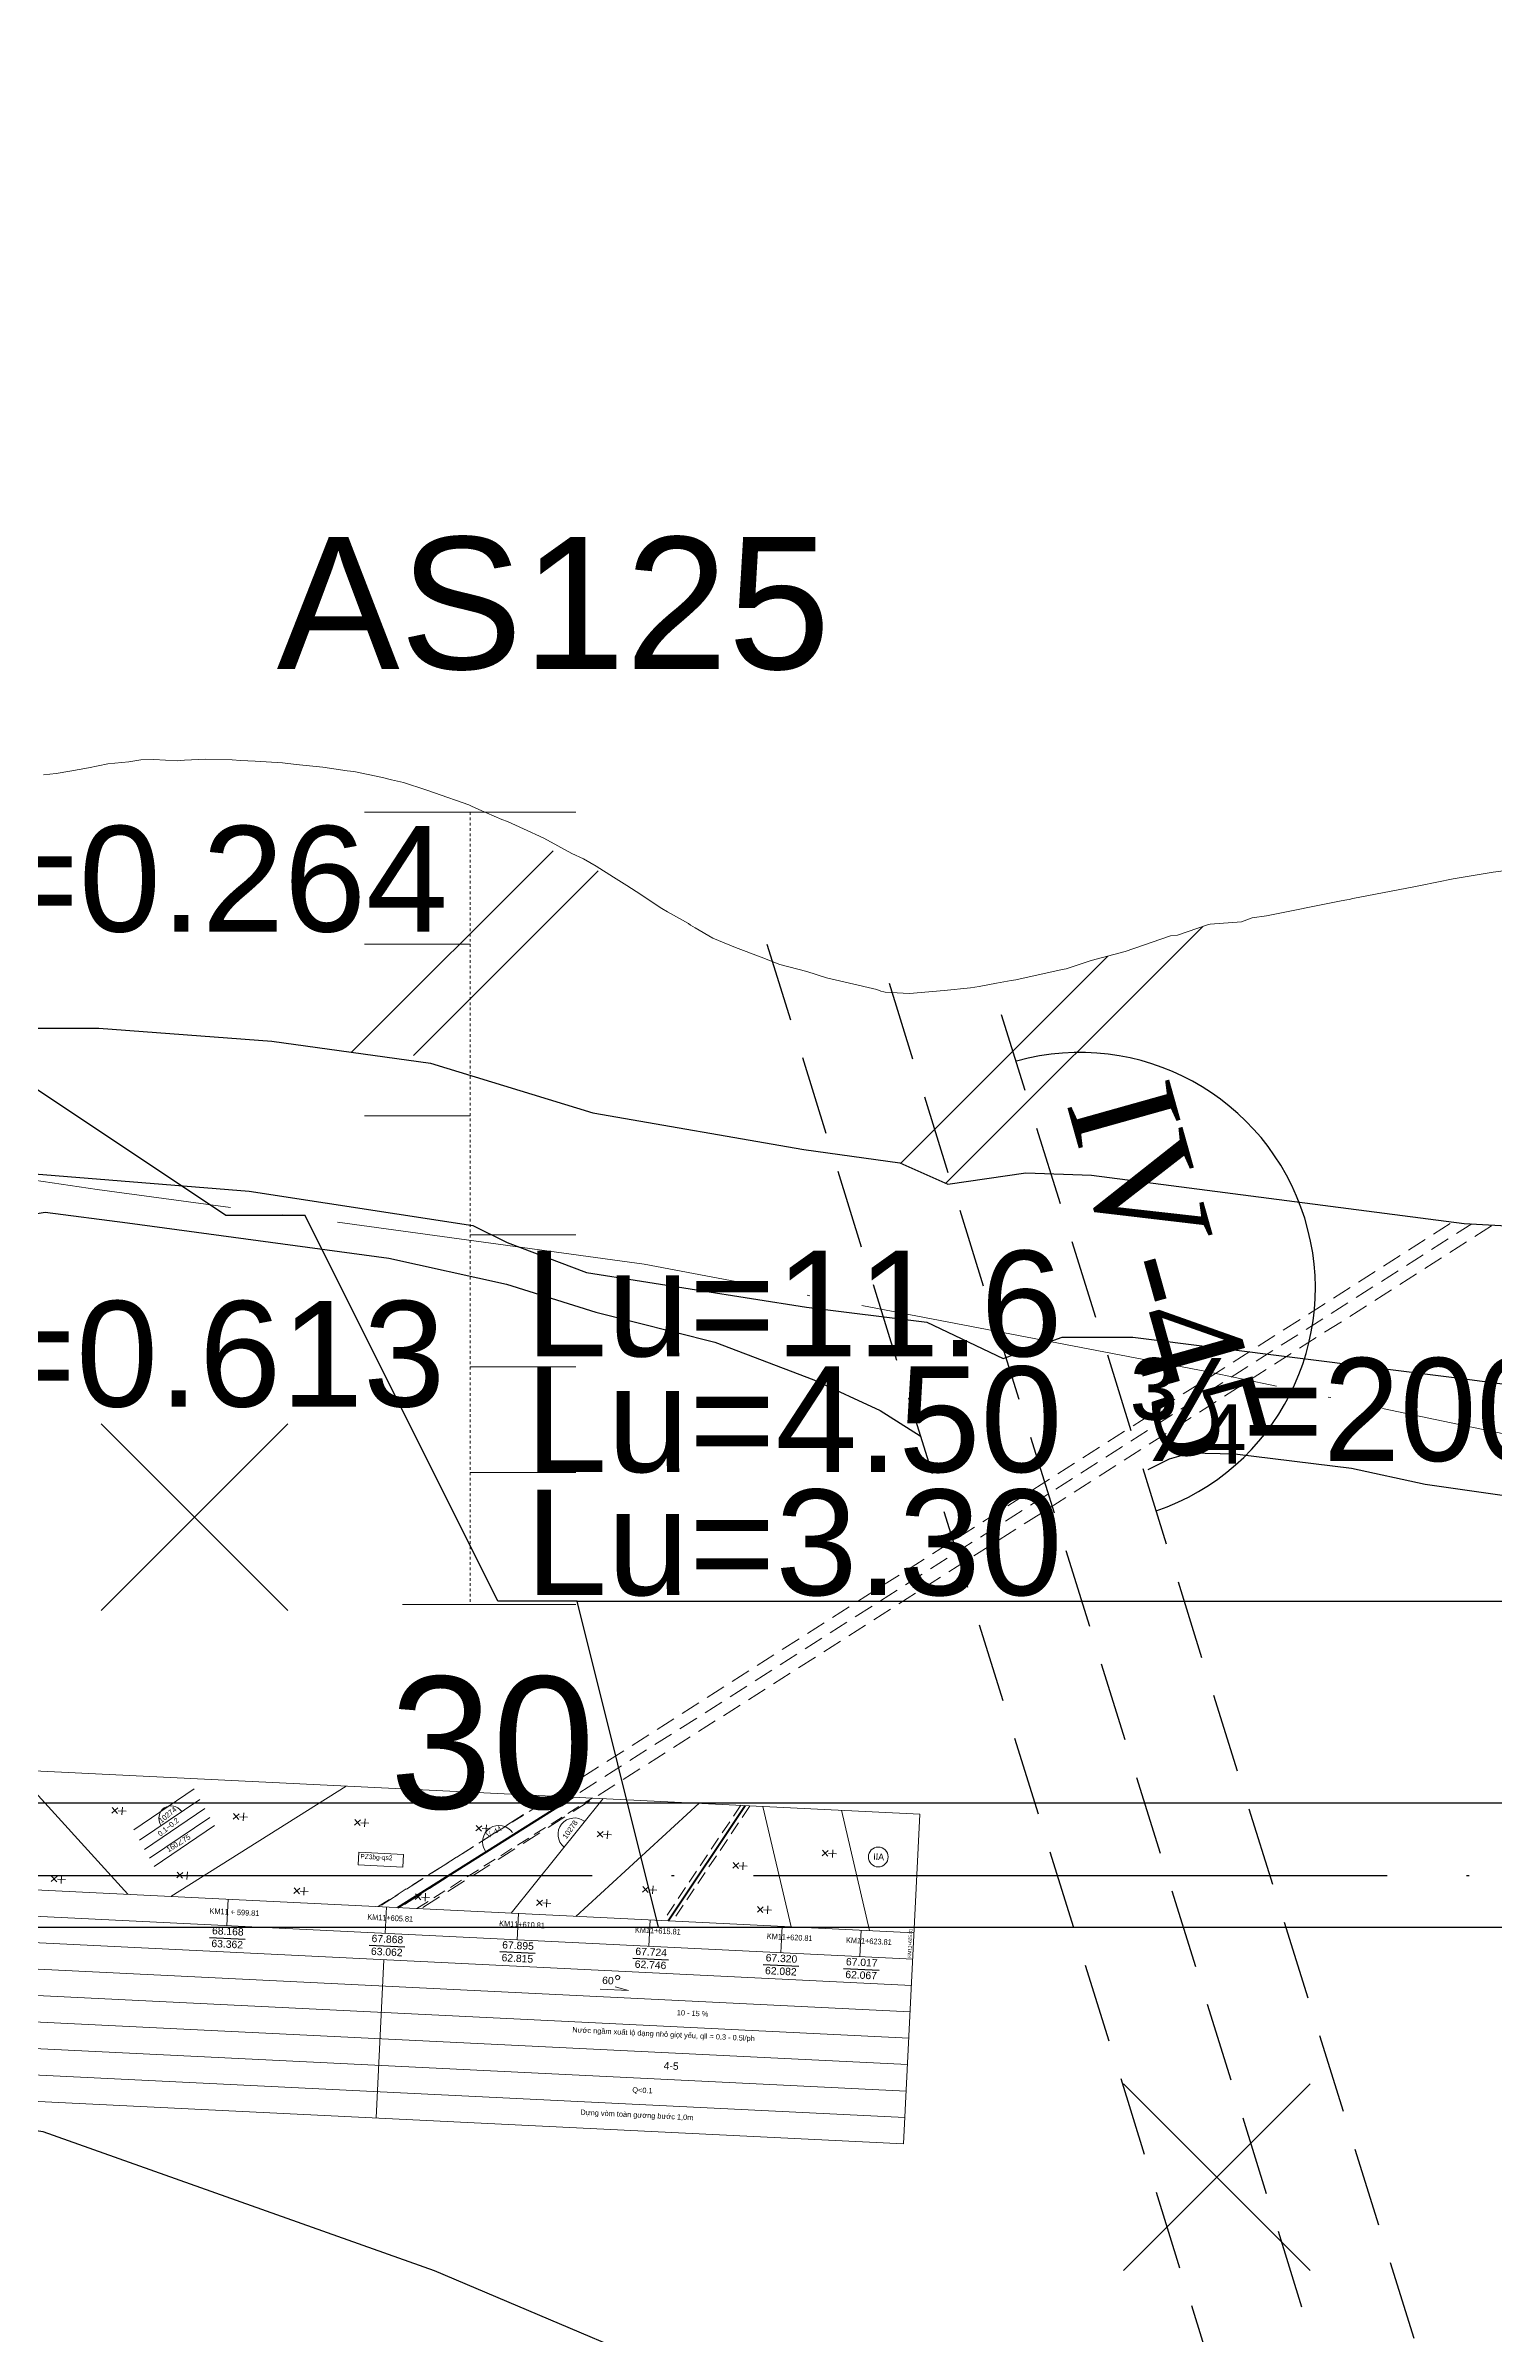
# Model space of a CAD drawing. Header units: inches. Extents: x 444671 to 463716, y 1783086 to 1794968.
# Drawn here: x 458120.6 to 458175.5, y 1789088 to 1789174.7 of the extents above; entities that cross this region are included whole.
import ezdxf
from ezdxf.enums import TextEntityAlignment as Align

# ---------------------------------------------------------------- set-up
doc = ezdxf.new("R2010")
doc.units = ezdxf.units.IN
doc.header["$MEASUREMENT"] = 0
for name, pattern in [('ACAD_ISO04W100', [30, 24, -3, 0, -3]), ('CENTER', [2, 1.25, -0.25, 0.25, -0.25]), ('DASHED2', [9.525, 6.35, -3.175]), ('DASHEDX2', [1.5, 1, -0.5]), ('HIDDEN', [0.375, 0.25, -0.125]), ('NG', [1.8, 0.8, -0.1, 0, -0.1, 0.8])]:
    doc.linetypes.add(name, pattern=pattern)
for name, color, linetype, lineweight in [('ah', 7, 'Continuous', 15), ('bac6', 7, 'Continuous', 40), ('bac7', 7, 'Continuous', 20), ('bac8', 251, 'Continuous', 9), ('dg', 1, 'Continuous', 40), ('dgay', 1, 'Continuous', 25), ('doi', 33, 'Continuous', 25), ('DVL', 7, 'Continuous', 18), ('HOKHOAN', 250, 'DASHED2', 20), ('khung', 7, 'Continuous', 15), ('nuocngam', 5, 'Continuous', 20), ('Phuongvi', 7, 'Continuous', 15), ('Sohieu', 7, 'Continuous', 15), ('tdc', 7, 'Continuous', 15), ('Texdoi', 40, 'Continuous', 15), ('tham', 145, 'Continuous', 13), ('thoc', 252, 'Continuous', 13), ('Thoc2', 7, 'Continuous', 9)]:
    doc.layers.add(name, color=color, linetype=linetype, lineweight=lineweight)
for name, color, linetype in [('Caodoguong', 7, 'Continuous'), ('CONGTRINH', 2, 'Continuous'), ('Dc', 10, 'Continuous'), ('Khung_bang', 140, 'Continuous'), ('PEGC', 3, 'Continuous'), ('Tam', 1, 'CENTER')]:
    doc.layers.add(name, color=color, linetype=linetype)
doc.styles.add('25', font='', dxfattribs={"height": 5})
doc.styles.add('Chuin', font='', dxfattribs={"height": 0.2})
doc.styles.add('Geo', font='', dxfattribs={"height": 0.2})
doc.styles.add('s', font='symbol.ttf', dxfattribs={"height": 0.4})
doc.styles.add('vn', font='')
doc.styles.add('VNTHUONG', font='')
doc.styles.get('25').set_extended_font_data('.VnArial')
doc.styles.get('Chuin').set_extended_font_data('.VnArial')
doc.styles.get('Geo').set_extended_font_data('Geo TimesP')
doc.styles.get('vn').set_extended_font_data('.VnArial')
doc.styles.get('VNTHUONG').set_extended_font_data('.VnTime')
doc.linetypes.add('_lA1', pattern='A,2,-0.2,["x",Standard,S=0.1,R=0,X=-0.1,Y=-0.05],-0.1', length=2.3)
doc.linetypes.add('_lA2', pattern='A,2,-0.2,["xx",Standard,S=0.1,R=0,X=-0.1,Y=-0.05],-0.18', length=2.38)
doc.linetypes.add('_lB', pattern='A,2,-0.2,["xxx",Standard,S=0.1,R=0,X=-0.1,Y=-0.05],-0.26', length=2.46)
doc.linetypes.add('_llA', pattern='A,2,-0.2,["xxxx",Standard,S=0.1,R=0,X=-0.1,Y=-0.05],-0.34', length=2.54)

# ---------------------------------------------------------------- blocks, each defined once
blk = doc.blocks.new('ghep')
at = {"layer": 'ah', "color": 1, "linetype": 'DASHEDX2', "ltscale": 0.5}
for points in [[(412855.629, 1795210.797), (412862.055, 1795215.297)], [(412857.096, 1795210.797), (412863.523, 1795215.297)]]:
    blk.add_lwpolyline(points, dxfattribs=at)
at = {"layer": 'ah', "linetype": 'DASHEDX2', "ltscale": 0.5}
for points in [[(412869.15, 1795215.297), (412866.446, 1795210.797)], [(412869.477, 1795215.297), (412869.481, 1795215.267), (412866.796, 1795210.797)]]:
    blk.add_lwpolyline(points, dxfattribs=at)
at = {"layer": 'bac6'}
blk.add_lwpolyline([(412866.621, 1795210.797), (412869.325, 1795215.297)], dxfattribs=at)
at = {"layer": 'bac7'}
blk.add_line((412846.133, 1795210.797), (412841.633, 1795215.297), dxfattribs=at)
for points in [[(412847.769, 1795210.797), (412854.196, 1795215.297)], [(412860.669, 1795210.797), (412863.939, 1795215.297)], [(412867.573, 1795215.297), (412867.574, 1795215.297), (412863.121, 1795210.788)], [(412869.989, 1795215.297), (412871.279, 1795210.797)], [(412872.966, 1795215.297), (412874.257, 1795210.797)]]:
    blk.add_lwpolyline(points, dxfattribs=at)
at = {"layer": 'bac8'}
for points in [[(412846.243, 1795213.248), (412848.448, 1795214.906)], [(412846.481, 1795212.863), (412848.686, 1795214.521)], [(412846.688, 1795212.528), (412848.893, 1795214.186)], [(412846.891, 1795212.201), (412849.096, 1795213.859)], [(412847.077, 1795211.9), (412849.282, 1795213.558)]]:
    blk.add_lwpolyline(points, dxfattribs=at)
at = {"layer": 'Caodoguong', "color": 0, "linetype": 'Continuous', "ltscale": 0.1}
for points in [[(412849.304, 1795209.321), (412850.654, 1795209.321)], [(412855.353, 1795209.321), (412856.703, 1795209.321)], [(412860.305, 1795209.321), (412861.655, 1795209.321)], [(412865.353, 1795209.321), (412866.704, 1795209.321)], [(412870.293, 1795209.321), (412871.644, 1795209.321)], [(412873.337, 1795209.321), (412874.688, 1795209.321)]]:
    blk.add_lwpolyline(points, dxfattribs=at)
at = {"layer": 'dg'}
blk.add_lwpolyline([(412856.366, 1795210.797), (412862.793, 1795215.297)], dxfattribs=at)
at = {"layer": 'khung'}
for points in [[(412750.13, 1795215.297), (412875.94, 1795215.297)], [(412875.94, 1795215.297), (412875.94, 1795202.797)], [(412750.13, 1795210.797), (412875.94, 1795210.797)], [(412849.94, 1795210.797), (412849.94, 1795209.797)], [(412855.94, 1795210.797), (412855.94, 1795209.797)], [(412860.94, 1795210.797), (412860.94, 1795209.797)], [(412865.94, 1795210.797), (412865.94, 1795209.797)], [(412870.94, 1795210.797), (412870.94, 1795209.797)], [(412873.94, 1795210.797), (412873.94, 1795209.797)], [(412855.94, 1795202.797), (412855.94, 1795208.797)], [(412750.13, 1795205.797), (412875.94, 1795205.797)], [(412750.13, 1795204.797), (412875.94, 1795204.797)], [(412750.13, 1795203.797), (412875.94, 1795203.797)], [(412750.13, 1795202.797), (412875.94, 1795202.797)]]:
    blk.add_lwpolyline(points, dxfattribs=at)
at = {"layer": 'khung', "color": 0, "linetype": 'Continuous', "ltscale": 0.1}
for points in [[(412750.13, 1795209.797), (412875.94, 1795209.797)], [(412750.13, 1795208.797), (412875.94, 1795208.797)], [(412864.171, 1795208.087), (412865.251, 1795208.087), (412864.744, 1795208.196)]]:
    blk.add_lwpolyline(points, dxfattribs=at)
at = {"layer": 'khung', "linetype": 'Continuous', "ltscale": 0.1}
for points in [[(412750.13, 1795207.797), (412875.94, 1795207.797)], [(412750.13, 1795206.797), (412875.94, 1795206.797)]]:
    blk.add_lwpolyline(points, dxfattribs=at)
at = {"layer": 'khung', "color": 0, "linetype": 'Continuous', "ltscale": 0.1}
blk.add_ellipse((412864.816, 1795208.552), major_axis=(-0.0479, -0.0626), ratio=0.99999, start_param=6.486585, end_param=12.747598, dxfattribs=at)
at = {"layer": 'Sohieu'}
for centre, radius, start, end in [((412862.916, 1795213.889), 0.624, 54, 234), ((412847.635, 1795213.753), 0.471, 36.9429, 216.9429)]:
    blk.add_arc(centre, radius, start, end, dxfattribs=at)
at = {"layer": 'Sohieu', "color": 1}
blk.add_arc((412860.077, 1795213.468), 0.624, 37.05152, 217.05152, dxfattribs=at)
at = {"layer": 'tdc'}
blk.add_lwpolyline([(412854.798, 1795212.334), (412854.798, 1795212.816), (412856.486, 1795212.816), (412856.486, 1795212.334)], close=True, dxfattribs=at)
blk.add_circle((412874.448, 1795213.598), 0.375, dxfattribs=at)
at = {"layer": 'Thoc2', "linetype": 'ByBlock', "ltscale": 1.5}
for p, q in [((412845.596, 1795213.836), (412845.383, 1795214.048)), ((412850.196, 1795213.836), (412849.983, 1795214.048)), ((412854.796, 1795213.836), (412854.583, 1795214.048)), ((412859.396, 1795213.836), (412859.183, 1795214.048)), ((412863.996, 1795213.836), (412863.783, 1795214.048)), ((412872.542, 1795213.537), (412872.33, 1795213.749)), ((412869.18, 1795212.903), (412868.968, 1795213.116)), ((412865.812, 1795211.832), (412865.6, 1795212.044)), ((412843.425, 1795211.136), (412843.213, 1795211.348)), ((412848.173, 1795211.512), (412847.96, 1795211.724)), ((412852.625, 1795211.136), (412852.413, 1795211.348)), ((412857.225, 1795211.136), (412857.013, 1795211.348)), ((412861.825, 1795211.136), (412861.613, 1795211.348)), ((412870.189, 1795211.289), (412869.977, 1795211.501))]:
    blk.add_line(p, q, dxfattribs=at)
at = {"layer": 'Thoc2', "linetype": 'ByBlock'}
for p, q in [((412845.383, 1795213.836), (412845.596, 1795214.048)), ((412845.617, 1795213.938), (412845.917, 1795213.938)), ((412845.767, 1795213.788), (412845.767, 1795214.088)), ((412849.983, 1795213.836), (412850.196, 1795214.048)), ((412850.217, 1795213.938), (412850.517, 1795213.938)), ((412850.367, 1795213.788), (412850.367, 1795214.088)), ((412854.583, 1795213.836), (412854.796, 1795214.048)), ((412854.817, 1795213.938), (412855.117, 1795213.938)), ((412854.967, 1795213.788), (412854.967, 1795214.088)), ((412859.183, 1795213.836), (412859.396, 1795214.048)), ((412859.417, 1795213.938), (412859.717, 1795213.938)), ((412859.567, 1795213.788), (412859.567, 1795214.088)), ((412863.783, 1795213.836), (412863.996, 1795214.048)), ((412864.017, 1795213.938), (412864.317, 1795213.938)), ((412864.167, 1795213.788), (412864.167, 1795214.088)), ((412872.33, 1795213.537), (412872.542, 1795213.749)), ((412872.713, 1795213.489), (412872.713, 1795213.789)), ((412868.968, 1795212.903), (412869.18, 1795213.116)), ((412869.202, 1795213.005), (412869.502, 1795213.005)), ((412869.352, 1795212.855), (412869.352, 1795213.155)), ((412872.563, 1795213.639), (412872.863, 1795213.639)), ((412865.6, 1795211.832), (412865.812, 1795212.044)), ((412865.834, 1795211.934), (412866.134, 1795211.934)), ((412865.984, 1795211.784), (412865.984, 1795212.084)), ((412843.213, 1795211.136), (412843.425, 1795211.348)), ((412843.446, 1795211.238), (412843.746, 1795211.238)), ((412843.596, 1795211.088), (412843.596, 1795211.388)), ((412847.96, 1795211.512), (412848.173, 1795211.724)), ((412848.194, 1795211.614), (412848.494, 1795211.614)), ((412848.344, 1795211.464), (412848.344, 1795211.764)), ((412852.413, 1795211.136), (412852.625, 1795211.348)), ((412852.646, 1795211.238), (412852.946, 1795211.238)), ((412852.796, 1795211.088), (412852.796, 1795211.388)), ((412857.013, 1795211.136), (412857.225, 1795211.348)), ((412857.246, 1795211.238), (412857.546, 1795211.238)), ((412857.396, 1795211.088), (412857.396, 1795211.388)), ((412861.613, 1795211.136), (412861.825, 1795211.348)), ((412861.846, 1795211.238), (412862.146, 1795211.238)), ((412861.996, 1795211.088), (412861.996, 1795211.388)), ((412869.977, 1795211.289), (412870.189, 1795211.501)), ((412870.211, 1795211.391), (412870.511, 1795211.391)), ((412870.361, 1795211.241), (412870.361, 1795211.541))]:
    blk.add_line(p, q, dxfattribs=at)
at = {"layer": 'Caodoguong', "color": 0, "linetype": 'Continuous', "ltscale": 0.1, "style": 'Chuin'}
for s, p in [('68.168', (412849.986, 1795209.444)), ('67.868', (412856.035, 1795209.444)), ('67.895', (412860.988, 1795209.444)), ('67.724', (412866.036, 1795209.444)), ('67.320', (412870.976, 1795209.444)), ('67.017', (412874.02, 1795209.444)), ('63.362', (412849.986, 1795208.959)), ('63.062', (412856.035, 1795208.959)), ('62.815', (412860.988, 1795208.959)), ('62.746', (412866.036, 1795208.959)), ('62.082', (412870.976, 1795208.959)), ('62.067', (412874.02, 1795208.959)), ('4-5', (412867.003, 1795205.174))]:
    blk.add_text(s, height=0.28, dxfattribs=at).set_placement(p, align=Align.CENTER)
at = {"layer": 'khung', "color": 0, "linetype": 'Continuous', "ltscale": 0.1, "style": 'Chuin'}
blk.add_text('60', height=0.28, dxfattribs=at).set_placement((412864.236, 1795208.287))
at = {"layer": 'khung', "linetype": 'Continuous', "ltscale": 5, "style": 'Chuin'}
for s, p in [('10 - 15 %%%', (412867.716, 1795207.243)), ('N\xadíc ngÇm xuÊt lé d¹ng nhá giät yÕu, qll = 0.3 - 0.5l/ph', (412866.655, 1795206.401)), ('Q<0.1', (412865.963, 1795204.237)), ('Dùng vßm toµn g\xad¬ng b\xadíc 1,0m', (412865.796, 1795203.297))]:
    blk.add_text(s, height=0.2, rotation=359.99916, dxfattribs=at).set_placement(p, align=Align.CENTER)
at = {"layer": 'khung', "char_height": 0.21134, "width": 2.11335, "attachment_point": 7}
for s, insert in [('{\\f.VnArial NarrowH|b0|i0|c0|p34;km11 + 599.81}', (412849.257, 1795210.212)), ('{\\f.VnArial NarrowH|b0|i0|c0|p34;km11+605.81}', (412855.235, 1795210.278)), ('{\\f.VnArial NarrowH|b0|i0|c0|p34;km11+610.81}', (412860.235, 1795210.278)), ('{\\f.VnArial NarrowH|b0|i0|c0|p34;km11+615.81}', (412865.383, 1795210.289)), ('{\\f.VnArial NarrowH|b0|i0|c0|p34;km11+620.81}', (412870.383, 1795210.289)), ('{\\f.VnArial NarrowH|b0|i0|c0|p34;km11+623.81}', (412873.383, 1795210.289))]:
    blk.add_mtext(s, dxfattribs=dict(at, insert=insert))
at = {"layer": 'khung', "insert": (412875.876, 1795209.845), "char_height": 0.12878, "width": 1.28782, "attachment_point": 7, "rotation": 90}
blk.add_mtext('{\\f.VnArial NarrowH|b0|i0|c0|p34;km11+625.81}', dxfattribs=at)
at = {"layer": 'Phuongvi', "linetype": 'Continuous', "ltscale": 5, "style": 's'}
for s, rotation, p in [('0.1-0.2', 41.15271, (412847.605, 1795213.342)), ('160Ð75', 34.58777, (412848.01, 1795212.742))]:
    blk.add_text(s, height=0.2, rotation=rotation, dxfattribs=at).set_placement(p, align=Align.CENTER)
at = {"layer": 'Phuongvi', "color": 1, "insert": (412859.544, 1795213.738), "char_height": 0.2, "width": 1.27245, "attachment_point": 1, "rotation": 33.18743}
blk.add_mtext('{\\f.VnTimeH|b0|i0|c0|p34;V-44}', dxfattribs=at)
at = {"layer": 'Sohieu', "style": 'Chuin'}
for s, rotation, p in [('10274', 42.06495, (412847.27, 1795213.542)), ('10278', 57.73432, (412862.62, 1795213.684))]:
    blk.add_text(s, height=0.2, rotation=rotation, dxfattribs=at).set_placement(p)
at = {"layer": 'tdc', "style": 'Geo'}
blk.add_text('IIA', height=0.25, dxfattribs=at).set_placement((412874.465, 1795213.482), align=Align.CENTER)
at = {"layer": 'tdc', "insert": (412854.861, 1795212.753), "char_height": 0.18, "width": 1.09571, "attachment_point": 1, "style": 'Geo'}
blk.add_mtext('{\\fGeoTimesNR|b0|i0|c0|p18;PZ3bg-qs2}', dxfattribs=at)
blk = doc.blocks.new('A$C7D350064')
at = {"layer": 'ah', "color": 1, "linetype": 'DASHEDX2', "ltscale": 0.75, "flags": 128}
for points in [[(-85.004, 65.884), (-44.433, 91.756)], [(-84.137, 65.912), (-43.721, 91.685)], [(-83.438, 65.8), (-42.915, 91.641)]]:
    blk.add_lwpolyline(points, dxfattribs=at)
at = {"layer": 'CONGTRINH'}
for p, q in [((-7.611, 69.748), (-117.478, 69.748)), ((-117.596, 65.048), (-4.847, 65.048))]:
    blk.add_line(p, q, dxfattribs=at)
for points in [[(-87.9, 91.998), (-90.9, 91.998), (-113.4, 106.998)], [(-77.6, 77.398), (-80.6, 77.398), (-87.9, 91.998)], [(-74.513, 65.048), (-77.6, 77.398)], [(-77.6, 77.398), (-22.9, 77.398)]]:
    blk.add_lwpolyline(points, dxfattribs=at)
at = {"layer": 'CONGTRINH', "color": 0, "linetype": 'ACAD_ISO04W100', "lineweight": 25, "flags": 128}
blk.add_lwpolyline([(-16.823, 66.998), (-117.547, 66.998)], dxfattribs=at)
at = {"layer": 'doi', "linetype": '_lA1', "ltscale": 20, "flags": 128}
blk.add_lwpolyline([(-178.273, 122.31), (-171.065, 118.702), (-157.377, 111.066), (-150.344, 107.342), (-145.355, 105.48), (-134.333, 101.077), (-126.219, 98.074), (-119.968, 96.152), (-117.563, 95.851), (-116.032, 96.085), (-110.923, 96.925), (-102.688, 98.547), (-98.059, 99.088), (-95.715, 99.088), (-89.164, 98.607), (-83.153, 97.766), (-76.997, 95.893), (-69.007, 94.497), (-65.378, 93.991), (-63.563, 93.19), (-60.609, 93.612), (-58.119, 93.527), (-44.01, 91.701), (-36.592, 91.296), (-25.6, 89.41), (-11.745, 85.083), (-1.494, 80.298), (6.696, 76.642), (16.339, 74.822), (27.197, 72.329), (35.087, 72.194), (47.527, 72.729), (52.922, 72.797), (60.272, 72.392), (63.914, 71.853), (66.409, 70.977), (71.939, 69.697)], dxfattribs=at)
at = {"layer": 'doi', "linetype": '_lA2', "ltscale": 20, "flags": 128}
blk.add_lwpolyline([(-177.834, 120.568), (-159.067, 110.678), (-149.306, 106.126), (-134.146, 99.525), (-126.499, 96.517), (-117.795, 93.428), (-112.751, 93.591), (-98.148, 93.575), (-90.013, 92.925), (-81.553, 91.624), (-80.251, 90.974), (-77.241, 89.836), (-68.917, 88.526), (-64.361, 87.957), (-61.469, 86.586), (-59.236, 87.388), (-56.552, 87.388), (-44.187, 85.843), (-38.655, 85.112), (-25.182, 82.98), (-17.861, 81.924), (-12.899, 80.054), (-4.032, 75.502), (7.151, 69.956), (12.276, 68.574), (22.282, 65.81), (27.031, 65.02), (28.916, 65.362), (35.37, 66.903), (39.996, 68.672), (46.335, 70.727), (50.961, 72.096), (51.818, 72.154), (54.274, 71.868), (62.17, 70.413), (64.515, 69.469), (65.486, 68.783), (65.942, 68.333), (66.755, 68.576), (69.423, 68.239), (71.997, 67.757)], dxfattribs=at)
at = {"layer": 'doi', "linetype": '_lB', "ltscale": 20, "flags": 128}
for points in [[(-177.834, 116.041), (-155.557, 106.435), (-145.289, 102.21), (-133.884, 95.951), (-127.34, 91.625), (-122.105, 88.708), (-118.079, 87.803), (-115.26, 88.004), (-106.2, 90.217), (-101.468, 91.525), (-97.743, 92.128), (-94.623, 91.726), (-84.731, 90.385), (-80.278, 89.397), (-76.886, 88.337), (-72.387, 87.202), (-68.633, 85.781), (-66.121, 84.612), (-64.605, 83.66)], [(-55.978, 82.378), (-55.172, 82.783), (-54.371, 83.011), (-52.694, 82.973), (-48.277, 82.43), (-45.483, 81.83), (-39.122, 80.912), (-30.105, 79.411), (-19.786, 77.221), (-16.322, 76.021), (-11.022, 73.902), (2.301, 65.756), (7.178, 62.649), (15.589, 58.623), (23.151, 57.14), (29.088, 56.858), (34.46, 58.058), (42.837, 63.919), (49.764, 68.862), (52.096, 69.215), (55.135, 69.004), (60.648, 68.085), (62.674, 67.365)]]:
    blk.add_lwpolyline(points, dxfattribs=at)
at = {"layer": 'doi', "linetype": '_llA', "ltscale": 20, "flags": 128}
blk.add_lwpolyline([(-177.834, 83.076), (-153.116, 72.386), (-127.202, 61.924), (-97.829, 57.313), (-83.015, 52.044), (-70.811, 46.873), (-60.637, 42.559), (-50.855, 39.168)], dxfattribs=at)
at = {"layer": 'HOKHOAN', "linetype": 'ByBlock', "lineweight": 13, "ltscale": 0.03}
blk.add_lwpolyline([(-81.649, 107.27), (-81.649, 77.27)], dxfattribs=at)
at = {"layer": 'HOKHOAN', "lineweight": 13}
blk.add_lwpolyline([(-84.209, 77.27), (-79.251, 77.27)], dxfattribs=at)
at = {"layer": 'nuocngam', "linetype": 'NG', "ltscale": 20, "flags": 128}
blk.add_lwpolyline([(-917.834, 322.331), (-907.029, 319.782), (-860.332, 307.81), (-844.822, 301.177), (-827.716, 290.332), (-810.232, 279.85), (-774.023, 260.746), (-736.643, 243.521), (-703.208, 228.579), (-665.932, 212.333), (-638.882, 199.637), (-618.738, 192.166), (-602.681, 189.324), (-579.263, 185.883), (-550.335, 183.13), (-516.269, 178.751), (-488.259, 178.98), (-456.15, 183.972), (-429.649, 189.14), (-394.423, 194.307), (-364.572, 195.915), (-337.425, 193.655), (-302.112, 186.153), (-280.822, 178.11), (-226.851, 146.804), (-180.051, 123.21), (-172.467, 118.93), (-150.442, 106.98), (-132.045, 100.878), (-113.934, 95.649), (-95.773, 92.989), (-75.055, 90.159), (-53.762, 86.091), (-32.678, 81.667), (-13.734, 76.661), (7.955, 70.676), (25.732, 68.674), (46.514, 67.423), (63.54, 66.422), (71.994, 65.884)], dxfattribs=at)
at = {"layer": 'PEGC', "lineweight": 13}
blk.add_lwpolyline([(-97.809, 108.691), (-97.325, 108.74), (-96.805, 108.829), (-96.102, 108.953), (-95.37, 109.109), (-95.11, 109.13), (-94.58, 109.177), (-94.119, 109.25), (-93.627, 109.272), (-92.749, 109.222), (-92.47, 109.239), (-91.681, 109.284), (-90.664, 109.249), (-90.342, 109.23), (-89.795, 109.2), (-88.761, 109.136), (-88.238, 109.08), (-87.228, 108.982), (-86.31, 108.84), (-86.056, 108.808), (-84.969, 108.585), (-84.632, 108.5), (-84.17, 108.392), (-83.324, 108.119), (-82.993, 108), (-81.703, 107.546), (-81.6, 107.5), (-81.319, 107.376), (-80.452, 107), (-80.235, 106.924), (-79.635, 106.641), (-78.853, 106.287), (-78.327, 106), (-77.802, 105.712), (-77.352, 105.5), (-76.877, 105.229), (-76.223, 104.806), (-75.721, 104.5), (-75.357, 104.266), (-74.392, 103.626), (-74.178, 103.5), (-73.384, 103.051), (-73.306, 103), (-73.13, 102.892), (-72.456, 102.5), (-71.595, 102.154), (-70.63, 101.779), (-69.918, 101.5), (-68.894, 101.235), (-68.154, 101), (-66.246, 100.554), (-66.1, 100.5), (-65.983, 100.464), (-65.937, 100.454), (-65.252, 100.42), (-65.012, 100.409), (-63.705, 100.519), (-62.697, 100.626), (-62.369, 100.673), (-61.716, 100.802), (-61.439, 100.846), (-61.158, 100.894), (-60.988, 100.925), (-59.225, 101.311), (-59.079, 101.342), (-58.135, 101.654), (-56.841, 102), (-56.841, 102), (-55.131, 102.593), (-54.869, 102.613), (-53.731, 103.01), (-53.63, 103.028), (-52.438, 103.114), (-52.032, 103.266), (-51.489, 103.344), (-48.661, 103.911), (-48.445, 103.95), (-48.367, 103.972), (-48.229, 104), (-45.912, 104.451), (-45.667, 104.5), (-44.421, 104.747), (-42.91, 105), (-42.421, 105.064)], dxfattribs=at)
at = {"layer": 'tham'}
for points in [[(-81.649, 107.27), (-85.649, 107.27)], [(-77.649, 107.27), (-81.649, 107.27)], [(-81.649, 102.27), (-85.649, 102.27)], [(-81.649, 95.77), (-85.649, 95.77)], [(-77.649, 91.27), (-81.649, 91.27)], [(-77.649, 86.27), (-81.649, 86.27)], [(-77.649, 86.27), (-81.649, 86.27)], [(-77.649, 82.27), (-81.649, 82.27)], [(-77.649, 77.27), (-81.649, 77.27)]]:
    blk.add_lwpolyline(points, dxfattribs=at)
at = {"layer": 'thoc'}
for p, q in [((-78.509, 105.812), (-86.137, 98.184)), ((-76.806, 105.05), (-83.792, 98.064)), ((-53.907, 102.948), (-63.634, 93.221)), ((-57.496, 101.825), (-65.344, 93.976))]:
    blk.add_line(p, q, dxfattribs=at)
for points in [[(-88.549, 77.042), (-95.62, 84.113)], [(-88.549, 84.113), (-95.62, 77.042)], [(-49.842, 52.042), (-56.913, 59.113)], [(-49.842, 59.113), (-56.913, 52.042)]]:
    blk.add_lwpolyline(points, dxfattribs=at)
at = {"layer": 'HOKHOAN', "rotation": 357.2000000000316}
blk.add_blockref('ghep', (-500143.499, -1772833.83), dxfattribs=at)
at = {"layer": 'DVL', "insert": (-56.738, 86.604), "char_height": 3.9, "width": 40, "attachment_point": 1, "style": 'VNTHUONG'}
blk.add_mtext('{\\fGeo TimesP|b0|i0|c0|p34;¾=200}', dxfattribs=at)
at = {"layer": 'HOKHOAN', "lineweight": 13, "style": 'vn'}
for s, p in [('AS125', (-88.976, 112.692)), ('30', (-84.694, 69.539))]:
    blk.add_text(s, height=5, dxfattribs=at).set_placement(p)
at = {"layer": 'tham', "char_height": 4, "width": 25, "attachment_point": 1, "style": '25'}
for s, insert in [('K=0.264', (-103.456, 106.751)), ('Lu=11.6', (-79.568, 90.666)), ('K=0.613', (-103.563, 88.762)), ('Lu=4.50', (-79.568, 86.284)), ('Lu=3.30', (-79.568, 81.622))]:
    blk.add_mtext(s, dxfattribs=dict(at, insert=insert))
blk = doc.blocks.new('Ranh gioi DC va dut gay TKKT')
at = {"layer": 'dgay', "color": 250, "linetype": 'HIDDEN', "ltscale": 12}
for points in [[(-78.516, 35.273), (-48.671, -60.456)], [(-73.895, 33.792), (-44.051, -61.937)], [(-69.645, 32.608), (-38.591, -67)]]:
    blk.add_lwpolyline(points, dxfattribs=at)
at = {"layer": 'Khung_bang', "color": 250, "ltscale": 29}
blk.add_arc((-66.672, 22.25), 8.921, 288.88765, 105.57334, dxfattribs=at)
at = {"layer": 'Dc', "color": 250, "lineweight": 13, "insert": (-63.345, 30.357), "char_height": 4, "width": 99.8114, "attachment_point": 1, "rotation": 285.6737}
blk.add_mtext('{\\f.VnTime|b0|i0|c0|p34;IV-45}', dxfattribs=at)

msp = doc.modelspace()

# ---------------------------------------------------------------- block references
at = {"layer": 'Tam'}
msp.add_blockref('A$C7D350064', (458218.363, 1789038.3548), dxfattribs=at)
at = {"layer": 'Texdoi'}
msp.add_blockref('Ranh gioi DC va dut gay TKKT', (458226.4703, 1789105.3548), dxfattribs=at)

doc.saveas('drawing.dxf')
